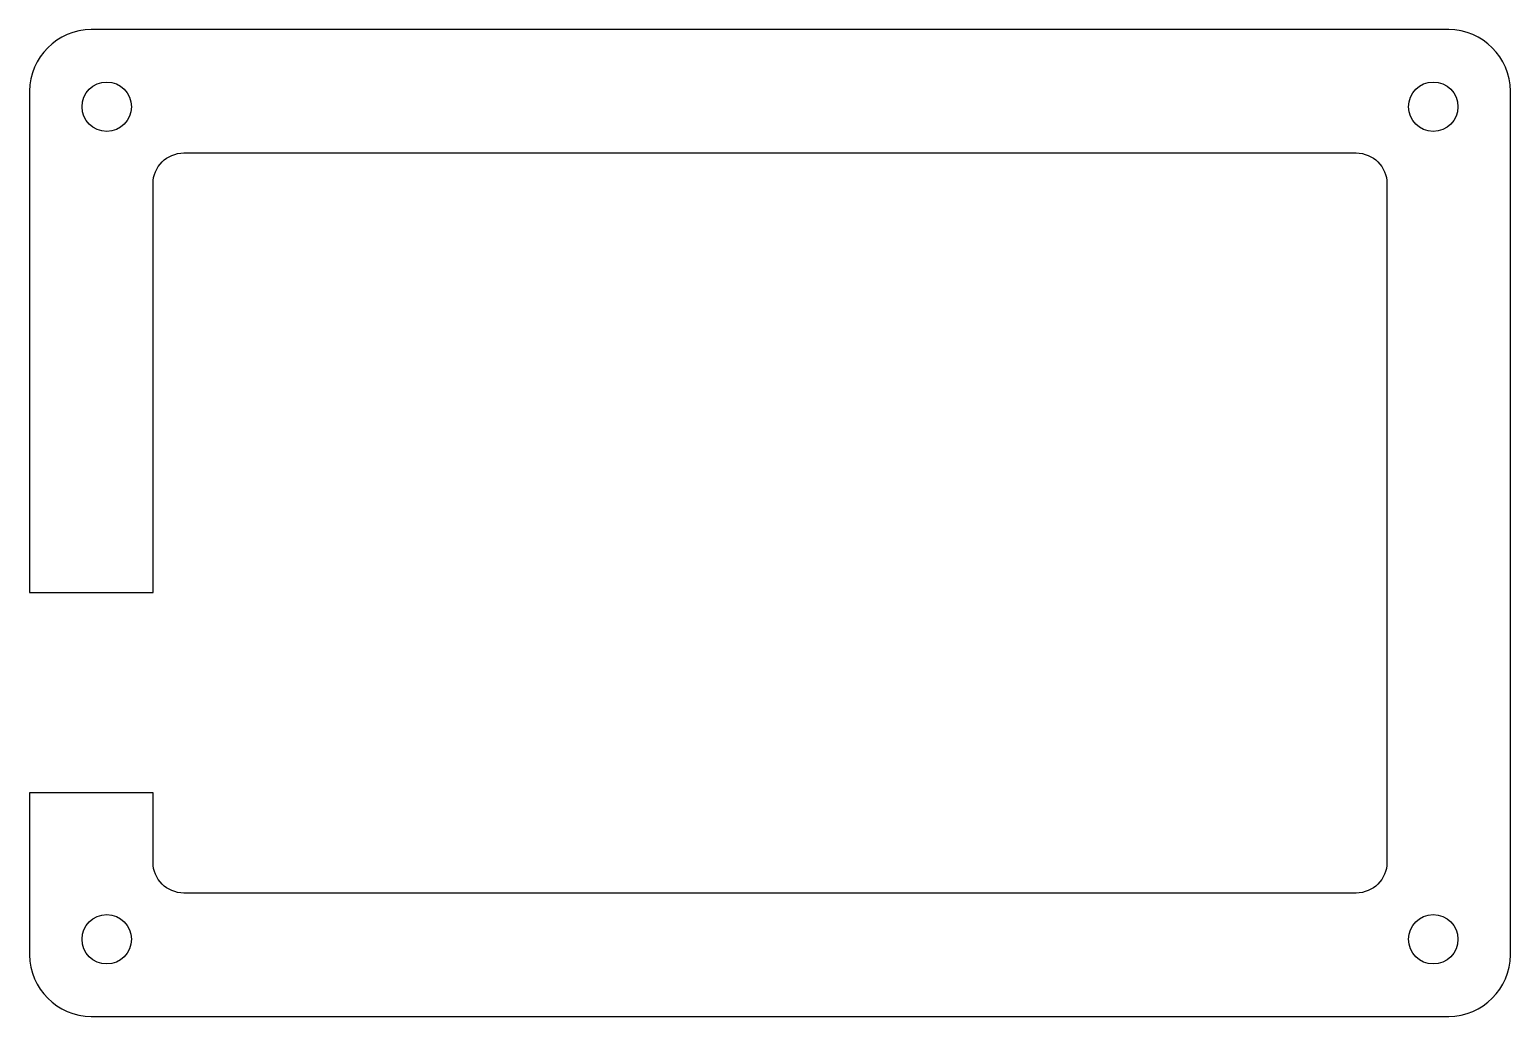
# Model space of a CAD drawing. Extents: x 0 to 96, y 0 to 64.
import ezdxf

# ---------------------------------------------------------------- set-up
doc = ezdxf.new("R2010")
doc.units = 0
doc.layers.add('CUT', color=7, linetype='CONTINUOUS')

msp = doc.modelspace()

# ---------------------------------------------------------------- linework, layer by layer
at = {"layer": 'CUT'}
msp.add_lwpolyline([(4, 0), (92, 0, 0.4142), (96, 4), (96, 60, 0.4142), (92, 64), (4, 64, 0.4142), (0, 60), (0, 27.5), (8, 27.5), (8, 54, -0.4142), (10, 56), (86, 56, -0.4142), (88, 54), (88, 10, -0.4142), (86, 8), (10, 8, -0.4142), (8, 10), (8, 14.5), (0, 14.5), (0, 4, 0.4142)], format="xyb", close=True, dxfattribs=at)
for centre in [(5, 59), (91, 59), (5, 5), (91, 5)]:
    msp.add_circle(centre, 1.6, dxfattribs=at)

doc.saveas('drawing.dxf')
